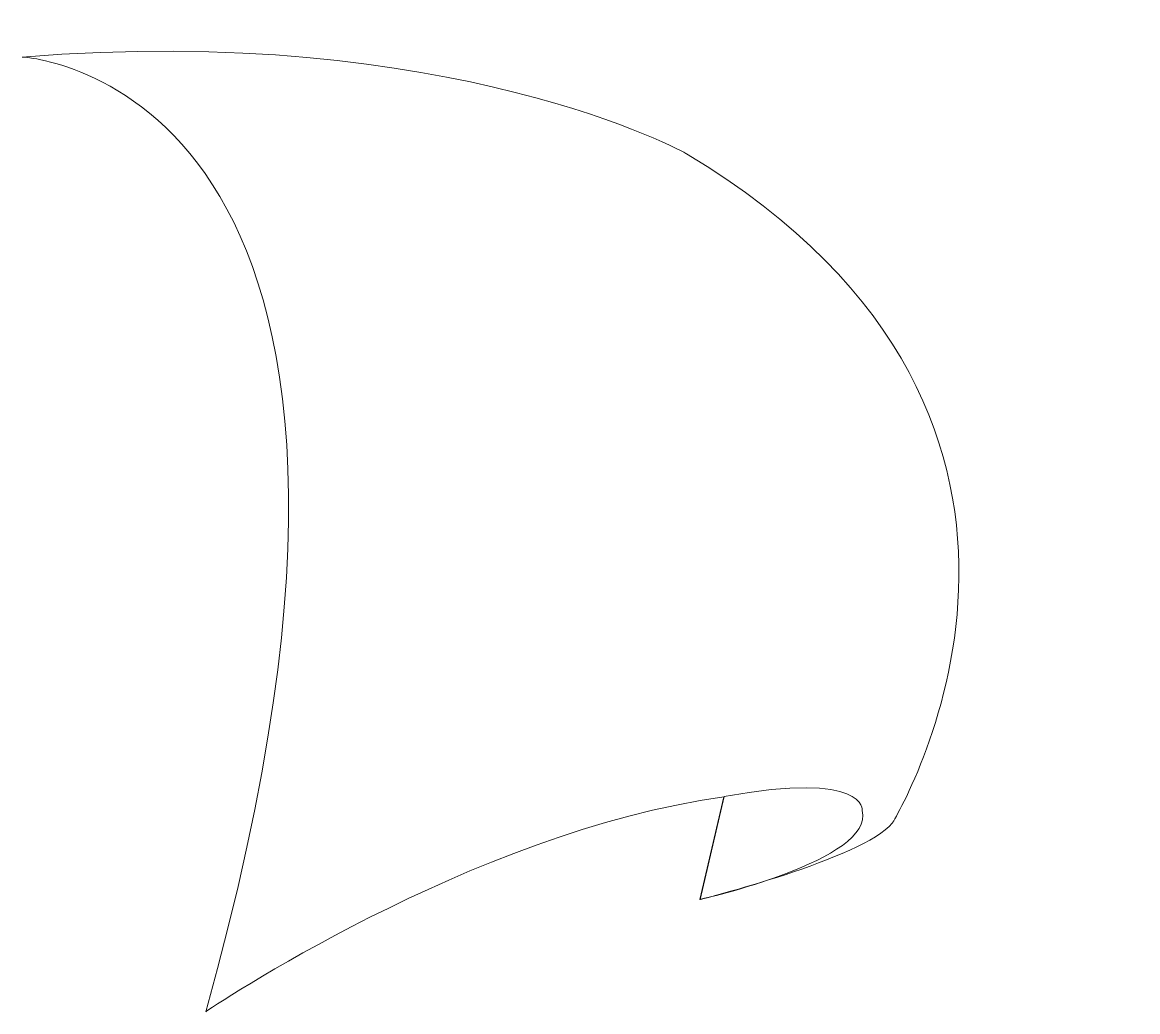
# Model space of a CAD drawing. Header units: inches. Extents: x 340 to 399.5, y 144.7 to 197.5.
import ezdxf

# ---------------------------------------------------------------- set-up
doc = ezdxf.new("R2010")
doc.units = ezdxf.units.IN
doc.header["$MEASUREMENT"] = 0
doc.layers.add('Layer 1', color=7, linetype='Continuous')

msp = doc.modelspace()

# ---------------------------------------------------------------- linework, layer by layer
at = {"layer": 'Layer 1', "color": 7, "lineweight": 9, "true_color": 0xffffff}
msp.add_lwpolyline([(380.704, 156.77), (380.704, 156.77)], dxfattribs=at)
for points, knots in [([(376.131, 150.719), (376.131, 150.719), (384.804, 152.903), (386.386, 154.788), (386.386, 154.788), (399.47, 176.063), (375.417, 190.473), (375.417, 190.473), (362.861, 197.478), (340, 195.627), (340, 195.627), (363.789, 194.437), (349.778, 144.746), (349.778, 144.746), (363.924, 154.345), (377.403, 156.195), (377.403, 156.195), (376.131, 150.719), (376.131, 150.719)], [0, 0, 0, 0, 1, 1, 1, 2, 2, 2, 3, 3, 3, 4, 4, 4, 5, 5, 5, 6, 6, 6, 6]), ([(376.15, 150.734), (376.15, 150.734), (385.471, 152.821), (384.785, 155.462), (384.785, 155.462), (385.048, 157.612), (377.418, 156.211), (377.418, 156.211), (376.15, 150.734), (376.15, 150.734)], [0, 0, 0, 0, 1, 1, 1, 2, 2, 2, 3, 3, 3, 3])]:
    msp.add_open_spline(points, degree=3, knots=knots, dxfattribs=at)

doc.saveas('drawing.dxf')
